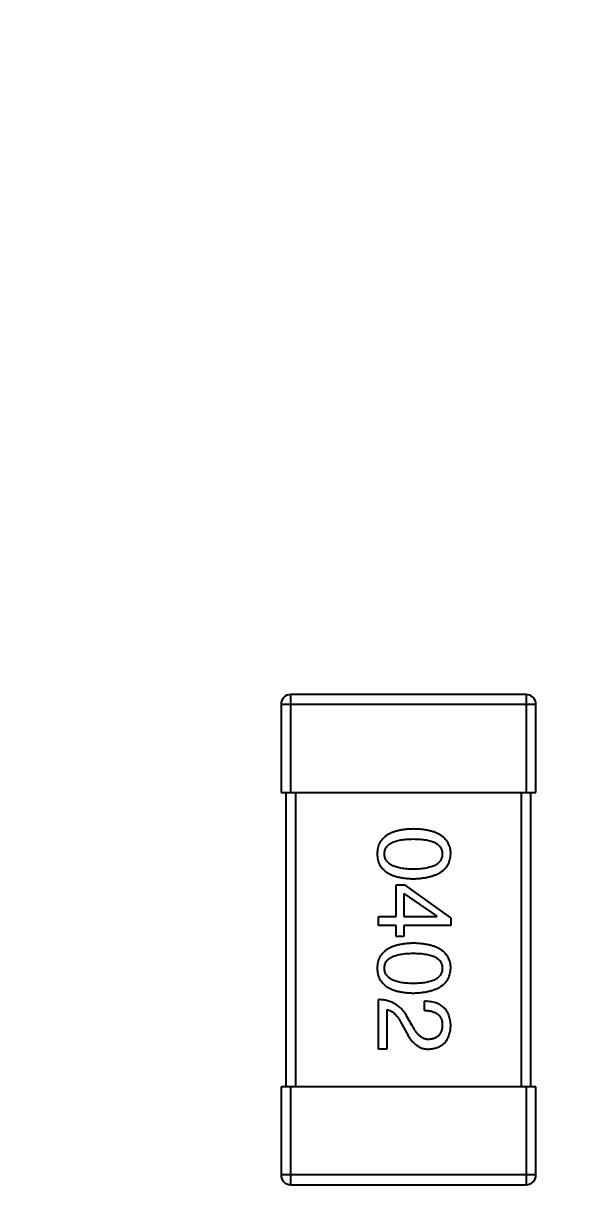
# Model space of a CAD drawing. Header units: millimetres. Extents: x 10 to 132, y -13 to 46.
# Drawn here: x 106.129 to 107.271, y 27.179 to 29.548 of the extents above; entities that cross this region are included whole.
import ezdxf

# ---------------------------------------------------------------- set-up
doc = ezdxf.new("R2010")
doc.units = ezdxf.units.MM
doc.header["$LTSCALE"] = 1.21
doc.header["$MEASUREMENT"] = 0
doc.header["$PDMODE"] = 3
doc.header["$PDSIZE"] = 0.3125
doc.layers.get('0').update_dxf_attribs({"linetype": 'CONTINUOUS'})
doc.layers.get('DEFPOINTS').update_dxf_attribs({"linetype": 'CONTINUOUS'})
doc.layers.add('Dim', color=3, linetype='CONTINUOUS', lineweight=25)
doc.styles.get("Standard").update_dxf_attribs({"font": 'txt', "width": 0.8})
doc.dimstyles.get("Standard").update_dxf_attribs({"dimtxt": 0.15625, "dimasz": 0.1875, "dimexe": 0.125, "dimexo": 0.0625, "dimgap": 0.09, "dimtad": 0, "dimtih": 1, "dimtoh": 1, "dimzin": 4, "dimdsep": 46, "dimtxsty": 'Standard', "dimblk": '_FILLED', "dimblk1": '_FILLED', "dimblk2": '_FILLED', "dimcen": 0.09, "dimazin": 1, "dimtp": 0.01, "dimtm": 0.01, "dimtfac": 1, "dimtofl": 0, "dimtmove": 0, "dimatfit": 3, "dimldrblk": '_FILLED', "dimfxl": 1, "dimtolj": 1, "dimtzin": 4, "dimarcsym": 0})

# ---------------------------------------------------------------- blocks, each defined once
blk = doc.blocks.new('_FILLED')
at = {"color": 0, "linetype": 'ByBlock'}
blk.add_solid([(0, 0), (-1, 0.1667), (-1, -0.1667)], dxfattribs=at)
blk = doc.blocks.new('*D41')
at = {"color": 0, "linetype": 'ByBlock', "lineweight": -2}
for p, q in [((96.2435, 28.0379), (96.2435, 39.6225)), ((119.1035, 27.9498), (119.1035, 39.6225)), ((96.2435, 39.56), (106.0285, 39.56)), ((119.1035, 39.56), (109.3185, 39.56))]:
    blk.add_line(p, q, dxfattribs=at)
at = {"layer": 'DEFPOINTS', "color": 0, "linetype": 'ByBlock'}
for p in [(96.2435, 28.0067), (119.1035, 27.9185)]:
    blk.add_point(p, dxfattribs=at)
at = {"color": 0, "linetype": 'ByBlock', "lineweight": -2, "rotation": 180}
blk.add_blockref('_FILLED', (96.2435, 39.56), dxfattribs=at)
at = {"color": 0, "linetype": 'ByBlock', "lineweight": -2}
blk.add_blockref('_FILLED', (119.1035, 39.56), dxfattribs=at)
at = {"color": 0, "linetype": 'ByBlock', "lineweight": -2, "insert": (107.6735, 39.56), "char_height": 1, "attachment_point": 5}
blk.add_mtext('\\A1;22.86', dxfattribs=at)

msp = doc.modelspace()

# ---------------------------------------------------------------- linework, layer by layer
at = {"color": 7, "linetype": 'Continuous'}
for p, q in [((106.675, 27.9788), (106.675, 28.1788)), ((107.155, 28.1788), (106.675, 28.1788)), ((107.155, 28.1788), (107.155, 27.9788)), ((106.655, 28.1588), (106.655, 27.9788)), ((106.655, 28.1588), (107.175, 28.1588)), ((107.175, 27.9788), (107.175, 28.1588)), ((106.655, 27.9788), (107.175, 27.9788)), ((106.665, 27.9788), (106.665, 27.3788)), ((106.685, 27.3788), (106.685, 27.9788)), ((107.145, 27.9788), (107.145, 27.3788)), ((107.165, 27.3788), (107.165, 27.9788)), ((106.8898, 27.7257), (106.8898, 27.7904)), ((106.8898, 27.7904), (106.9078, 27.7904)), ((107.0013, 27.7232), (106.9078, 27.7904)), ((106.9054, 27.7732), (106.9054, 27.7257)), ((106.9054, 27.7732), (106.9726, 27.7265)), ((106.8537, 27.7076), (106.8537, 27.7257)), ((106.8537, 27.7257), (106.8898, 27.7257)), ((106.9054, 27.7257), (106.9726, 27.7257)), ((106.9726, 27.7257), (106.9726, 27.7265)), ((107.0013, 27.7232), (107.0013, 27.7076)), ((106.8898, 27.7076), (106.8537, 27.7076)), ((106.8898, 27.6855), (106.8898, 27.7076)), ((106.9054, 27.7076), (106.9054, 27.6855)), ((107.0013, 27.7076), (106.9054, 27.7076)), ((106.9054, 27.6855), (106.8898, 27.6855)), ((106.8537, 27.4556), (106.8537, 27.5565)), ((106.871, 27.536), (106.871, 27.4556)), ((106.948, 27.5343), (106.948, 27.5532)), ((106.8988, 27.5114), (106.9078, 27.4958)), ((106.9234, 27.5024), (106.9119, 27.522)), ((106.871, 27.4556), (106.8537, 27.4556)), ((106.655, 27.3788), (106.655, 27.1988)), ((107.175, 27.3788), (106.655, 27.3788)), ((106.675, 27.1788), (106.675, 27.3788)), ((107.155, 27.3788), (107.155, 27.1788)), ((107.175, 27.1988), (107.175, 27.3788)), ((107.175, 27.1988), (106.655, 27.1988)), ((106.675, 27.1788), (107.155, 27.1788))]:
    msp.add_line(p, q, dxfattribs=at)
for centre, start, end in [((106.675, 28.1588), 90, 180), ((107.155, 28.1588), 0, 90), ((106.675, 27.1988), 180, 270), ((107.155, 27.1988), 270, 0)]:
    msp.add_arc(centre, 0.02, start, end, dxfattribs=at)
for points, knots in [([(106.9251, 27.9045), (106.9221, 27.9044), (106.9164, 27.9042), (106.9081, 27.9035), (106.9004, 27.9024), (106.8932, 27.9009), (106.8866, 27.899), (106.8806, 27.8968), (106.8751, 27.8942), (106.8702, 27.8911), (106.8658, 27.8878), (106.862, 27.884), (106.8588, 27.8799), (106.8561, 27.8754), (106.854, 27.8705), (106.8525, 27.8652), (106.8516, 27.8596), (106.8514, 27.8557), (106.8513, 27.8537)], [0, 0, 0, 0, 0.087693, 0.170223, 0.247496, 0.319826, 0.387768, 0.451403, 0.511459, 0.568358, 0.622671, 0.675251, 0.726739, 0.778422, 0.830759, 0.884394, 0.940865, 1, 1, 1, 1]), ([(107.0013, 27.8537), (107.0012, 27.8557), (107.001, 27.8596), (107.0001, 27.8652), (106.9984, 27.8705), (106.9963, 27.8754), (106.9936, 27.8799), (106.9902, 27.884), (106.9863, 27.8878), (106.9818, 27.8911), (106.9767, 27.8942), (106.971, 27.8968), (106.9648, 27.899), (106.958, 27.9009), (106.9506, 27.9024), (106.9426, 27.9035), (106.934, 27.9042), (106.9281, 27.9044), (106.9251, 27.9045)], [0, 0, 0, 0, 0.057911, 0.113262, 0.165956, 0.217443, 0.268511, 0.319665, 0.372, 0.426129, 0.483365, 0.543779, 0.607756, 0.676562, 0.749704, 0.827713, 0.911177, 1, 1, 1, 1]), ([(106.866, 27.8537), (106.8661, 27.855), (106.8662, 27.8573), (106.8669, 27.8608), (106.868, 27.8641), (106.8697, 27.8671), (106.8718, 27.8698), (106.8743, 27.8723), (106.8774, 27.8746), (106.8809, 27.8766), (106.8848, 27.8784), (106.8892, 27.8799), (106.8941, 27.8811), (106.8994, 27.8823), (106.9051, 27.8831), (106.9114, 27.8836), (106.9181, 27.884), (106.9227, 27.884), (106.9251, 27.8841)], [0, 0, 0, 0, 0.049766, 0.097012, 0.143225, 0.188786, 0.235079, 0.282962, 0.333687, 0.387747, 0.445963, 0.508657, 0.576545, 0.649868, 0.72822, 0.812712, 0.903543, 1, 1, 1, 1]), ([(106.9251, 27.8841), (106.9274, 27.884), (106.9321, 27.884), (106.9387, 27.8836), (106.945, 27.8831), (106.9508, 27.8823), (106.9561, 27.8811), (106.9609, 27.8799), (106.9653, 27.8784), (106.9693, 27.8766), (106.9728, 27.8746), (106.9758, 27.8723), (106.9783, 27.8698), (106.9805, 27.8671), (106.9821, 27.8641), (106.9833, 27.8608), (106.9839, 27.8573), (106.984, 27.855), (106.9841, 27.8537)], [0, 0, 0, 0, 0.096452, 0.187278, 0.271765, 0.350519, 0.423437, 0.491321, 0.554011, 0.612224, 0.666281, 0.717003, 0.764884, 0.811423, 0.856783, 0.902993, 0.950236, 1, 1, 1, 1]), ([(106.8513, 27.8537), (106.8514, 27.8517), (106.8516, 27.8479), (106.8525, 27.8422), (106.854, 27.837), (106.8561, 27.8321), (106.8588, 27.8276), (106.862, 27.8234), (106.8658, 27.8197), (106.8701, 27.8163), (106.8751, 27.8133), (106.8806, 27.8107), (106.8866, 27.8085), (106.8932, 27.8066), (106.9004, 27.8051), (106.9081, 27.804), (106.9164, 27.8032), (106.9221, 27.803), (106.9251, 27.8029)], [0, 0, 0, 0, 0.059134, 0.115603, 0.169236, 0.221572, 0.273254, 0.32474, 0.377319, 0.431815, 0.488555, 0.548609, 0.612242, 0.680182, 0.75251, 0.829782, 0.91231, 1, 1, 1, 1]), ([(106.9251, 27.8226), (106.9227, 27.8226), (106.9182, 27.8226), (106.9115, 27.823), (106.9054, 27.8236), (106.8997, 27.8245), (106.8944, 27.8255), (106.8896, 27.8269), (106.8852, 27.8284), (106.8813, 27.8303), (106.8778, 27.8323), (106.8747, 27.8347), (106.8721, 27.8372), (106.87, 27.84), (106.8683, 27.8431), (106.867, 27.8464), (106.8663, 27.85), (106.8661, 27.8525), (106.866, 27.8537)], [0, 0, 0, 0, 0.094834, 0.184067, 0.267029, 0.344713, 0.417334, 0.484367, 0.546941, 0.604717, 0.65953, 0.710539, 0.759381, 0.806382, 0.853027, 0.900623, 0.949121, 1, 1, 1, 1]), ([(106.9251, 27.8029), (106.9281, 27.803), (106.9339, 27.8033), (106.9424, 27.8042), (106.9503, 27.8054), (106.9577, 27.8069), (106.9644, 27.8088), (106.9707, 27.8111), (106.9763, 27.8137), (106.9814, 27.8167), (106.9859, 27.8201), (106.9899, 27.8238), (106.9932, 27.8279), (106.996, 27.8324), (106.9982, 27.8372), (106.9999, 27.8424), (107.0009, 27.8479), (107.0012, 27.8518), (107.0013, 27.8537)], [0, 0, 0, 0, 0.088475, 0.171606, 0.249595, 0.322626, 0.391327, 0.455765, 0.516374, 0.573675, 0.628522, 0.681161, 0.732559, 0.783563, 0.83504, 0.887639, 0.942585, 1, 1, 1, 1]), ([(106.9841, 27.8537), (106.984, 27.8525), (106.9839, 27.85), (106.9833, 27.8464), (106.9821, 27.8431), (106.9805, 27.84), (106.9783, 27.8372), (106.9758, 27.8346), (106.9727, 27.8323), (106.9693, 27.8302), (106.9653, 27.8284), (106.9609, 27.8269), (106.9561, 27.8255), (106.9508, 27.8244), (106.945, 27.8236), (106.9387, 27.823), (106.9321, 27.8226), (106.9274, 27.8226), (106.9251, 27.8226)], [0, 0, 0, 0, 0.050604, 0.098688, 0.145699, 0.191791, 0.238625, 0.286717, 0.337546, 0.391814, 0.449755, 0.512106, 0.579685, 0.652048, 0.730262, 0.814146, 0.904281, 1, 1, 1, 1]), ([(106.9251, 27.6714), (106.9221, 27.6713), (106.9164, 27.6711), (106.9081, 27.6703), (106.9004, 27.6692), (106.8932, 27.6677), (106.8866, 27.6659), (106.8806, 27.6636), (106.8751, 27.661), (106.8702, 27.658), (106.8658, 27.6546), (106.862, 27.6509), (106.8588, 27.6467), (106.8561, 27.6422), (106.854, 27.6373), (106.8525, 27.6321), (106.8516, 27.6264), (106.8514, 27.6226), (106.8513, 27.6206)], [0, 0, 0, 0, 0.087693, 0.170223, 0.247496, 0.319826, 0.387768, 0.451403, 0.511459, 0.568358, 0.622671, 0.675251, 0.726739, 0.778422, 0.830759, 0.884394, 0.940865, 1, 1, 1, 1]), ([(106.866, 27.6206), (106.8661, 27.6218), (106.8662, 27.6242), (106.8669, 27.6277), (106.868, 27.6309), (106.8697, 27.6339), (106.8718, 27.6367), (106.8743, 27.6392), (106.8774, 27.6414), (106.8809, 27.6434), (106.8848, 27.6452), (106.8892, 27.6468), (106.8941, 27.648), (106.8994, 27.6491), (106.9051, 27.6499), (106.9114, 27.6505), (106.9181, 27.6508), (106.9227, 27.6509), (106.9251, 27.6509)], [0, 0, 0, 0, 0.049766, 0.097012, 0.143225, 0.188786, 0.235079, 0.282962, 0.333687, 0.387747, 0.445963, 0.508657, 0.576545, 0.649868, 0.72822, 0.812712, 0.903543, 1, 1, 1, 1]), ([(107.0013, 27.6206), (107.0012, 27.6226), (107.001, 27.6265), (107.0001, 27.6321), (106.9984, 27.6373), (106.9963, 27.6422), (106.9936, 27.6468), (106.9902, 27.6509), (106.9863, 27.6546), (106.9818, 27.658), (106.9767, 27.661), (106.971, 27.6636), (106.9648, 27.6659), (106.958, 27.6677), (106.9506, 27.6692), (106.9426, 27.6703), (106.934, 27.6711), (106.9281, 27.6713), (106.9251, 27.6714)], [0, 0, 0, 0, 0.057911, 0.113262, 0.165956, 0.217443, 0.268511, 0.319665, 0.372, 0.426129, 0.483365, 0.543779, 0.607756, 0.676562, 0.749704, 0.827713, 0.911177, 1, 1, 1, 1]), ([(106.9251, 27.6509), (106.9274, 27.6509), (106.9321, 27.6508), (106.9387, 27.6505), (106.945, 27.6499), (106.9508, 27.6491), (106.9561, 27.648), (106.9609, 27.6468), (106.9653, 27.6452), (106.9693, 27.6434), (106.9728, 27.6414), (106.9758, 27.6392), (106.9783, 27.6367), (106.9805, 27.6339), (106.9821, 27.6309), (106.9833, 27.6277), (106.9839, 27.6242), (106.984, 27.6218), (106.9841, 27.6206)], [0, 0, 0, 0, 0.096452, 0.187278, 0.271765, 0.350519, 0.423437, 0.491321, 0.554011, 0.612224, 0.666281, 0.717003, 0.764884, 0.811423, 0.856783, 0.902993, 0.950236, 1, 1, 1, 1]), ([(106.8513, 27.6206), (106.8514, 27.6186), (106.8516, 27.6147), (106.8525, 27.6091), (106.854, 27.6038), (106.8561, 27.5989), (106.8588, 27.5944), (106.862, 27.5903), (106.8658, 27.5865), (106.8701, 27.5831), (106.8751, 27.5802), (106.8806, 27.5776), (106.8866, 27.5753), (106.8932, 27.5734), (106.9004, 27.5719), (106.9081, 27.5708), (106.9164, 27.5701), (106.9221, 27.5699), (106.9251, 27.5698)], [0, 0, 0, 0, 0.059134, 0.115603, 0.169236, 0.221572, 0.273254, 0.32474, 0.377319, 0.431815, 0.488555, 0.548609, 0.612242, 0.680182, 0.75251, 0.829782, 0.91231, 1, 1, 1, 1]), ([(106.9251, 27.5894), (106.9227, 27.5895), (106.9182, 27.5895), (106.9115, 27.5899), (106.9054, 27.5905), (106.8997, 27.5913), (106.8944, 27.5924), (106.8896, 27.5937), (106.8852, 27.5953), (106.8813, 27.5971), (106.8778, 27.5992), (106.8747, 27.6015), (106.8721, 27.6041), (106.87, 27.6069), (106.8683, 27.61), (106.867, 27.6133), (106.8663, 27.6169), (106.8661, 27.6193), (106.866, 27.6206)], [0, 0, 0, 0, 0.094834, 0.184067, 0.267029, 0.344713, 0.417334, 0.484367, 0.546941, 0.604717, 0.65953, 0.710539, 0.759381, 0.806382, 0.853027, 0.900623, 0.949121, 1, 1, 1, 1]), ([(106.9841, 27.6206), (106.984, 27.6193), (106.9839, 27.6169), (106.9833, 27.6133), (106.9821, 27.61), (106.9805, 27.6069), (106.9783, 27.6041), (106.9758, 27.6015), (106.9727, 27.5992), (106.9693, 27.5971), (106.9653, 27.5953), (106.9609, 27.5937), (106.9561, 27.5924), (106.9508, 27.5913), (106.945, 27.5905), (106.9387, 27.5899), (106.9321, 27.5895), (106.9274, 27.5895), (106.9251, 27.5894)], [0, 0, 0, 0, 0.050604, 0.098688, 0.145699, 0.191791, 0.238625, 0.286717, 0.337546, 0.391814, 0.449755, 0.512106, 0.579685, 0.652048, 0.730262, 0.814146, 0.904281, 1, 1, 1, 1]), ([(106.9251, 27.5698), (106.9281, 27.5699), (106.9339, 27.5701), (106.9424, 27.571), (106.9503, 27.5722), (106.9577, 27.5737), (106.9644, 27.5756), (106.9707, 27.5779), (106.9763, 27.5805), (106.9814, 27.5836), (106.9859, 27.5869), (106.9899, 27.5907), (106.9932, 27.5948), (106.996, 27.5992), (106.9982, 27.6041), (106.9999, 27.6092), (107.0009, 27.6148), (107.0012, 27.6186), (107.0013, 27.6206)], [0, 0, 0, 0, 0.088475, 0.171606, 0.249595, 0.322626, 0.391327, 0.455765, 0.516374, 0.573675, 0.628522, 0.681161, 0.732559, 0.783563, 0.83504, 0.887639, 0.942585, 1, 1, 1, 1]), ([(106.9119, 27.522), (106.9112, 27.5234), (106.9097, 27.5261), (106.9071, 27.5299), (106.9045, 27.5335), (106.9016, 27.5368), (106.8986, 27.5399), (106.8953, 27.5426), (106.892, 27.5452), (106.8884, 27.5475), (106.8847, 27.5495), (106.8808, 27.5513), (106.8767, 27.5528), (106.8724, 27.5541), (106.868, 27.5551), (106.8634, 27.5558), (106.8586, 27.5563), (106.8554, 27.5564), (106.8537, 27.5565)], [0, 0, 0, 0, 0.065828, 0.130094, 0.192451, 0.254037, 0.313974, 0.373757, 0.433048, 0.492243, 0.551902, 0.611758, 0.672678, 0.734814, 0.798569, 0.863693, 0.930488, 1, 1, 1, 1]), ([(106.871, 27.536), (106.8723, 27.5357), (106.8749, 27.5352), (106.8786, 27.5336), (106.8823, 27.5314), (106.8859, 27.5286), (106.8893, 27.5252), (106.8926, 27.5212), (106.8959, 27.5165), (106.8978, 27.5131), (106.8988, 27.5114)], [0, 0, 0, 0, 0.103034, 0.208166, 0.318255, 0.434664, 0.559728, 0.695394, 0.841708, 1, 1, 1, 1]), ([(107.0013, 27.5024), (107.0012, 27.5044), (107.001, 27.5083), (107.0002, 27.514), (106.999, 27.5193), (106.9974, 27.5242), (106.9955, 27.5288), (106.9931, 27.533), (106.9904, 27.5368), (106.9872, 27.5401), (106.9836, 27.5431), (106.9797, 27.5458), (106.9754, 27.548), (106.9707, 27.5498), (106.9655, 27.5512), (106.96, 27.5523), (106.9542, 27.553), (106.9501, 27.5531), (106.948, 27.5532)], [0, 0, 0, 0, 0.07282, 0.141057, 0.2062, 0.267672, 0.326735, 0.383519, 0.439188, 0.494454, 0.549628, 0.605958, 0.66397, 0.72402, 0.787502, 0.854127, 0.925065, 1, 1, 1, 1]), ([(106.948, 27.5343), (106.9495, 27.5343), (106.9523, 27.5342), (106.9564, 27.5337), (106.9602, 27.5331), (106.9637, 27.5322), (106.967, 27.5311), (106.97, 27.5299), (106.9727, 27.5284), (106.9751, 27.5266), (106.9772, 27.5246), (106.9791, 27.5225), (106.9806, 27.52), (106.9819, 27.5174), (106.9829, 27.5146), (106.9836, 27.5115), (106.984, 27.5082), (106.984, 27.506), (106.9841, 27.5048)], [0, 0, 0, 0, 0.082594, 0.15978, 0.232961, 0.301462, 0.365595, 0.426678, 0.484662, 0.540809, 0.595146, 0.648401, 0.702272, 0.757102, 0.813447, 0.872233, 0.934055, 1, 1, 1, 1]), ([(106.9078, 27.4958), (106.9086, 27.4941), (106.9102, 27.4908), (106.9127, 27.4861), (106.9152, 27.4817), (106.9179, 27.4777), (106.9207, 27.4739), (106.9235, 27.4706), (106.9265, 27.4675), (106.9295, 27.4649), (106.9326, 27.4625), (106.9358, 27.4605), (106.9392, 27.4588), (106.9426, 27.4575), (106.946, 27.4565), (106.9496, 27.4559), (106.9533, 27.4555), (106.9558, 27.4556), (106.957, 27.4556)], [0, 0, 0, 0, 0.082731, 0.161257, 0.236138, 0.307554, 0.375712, 0.440848, 0.502916, 0.562567, 0.619798, 0.675716, 0.73039, 0.78386, 0.837315, 0.890547, 0.944917, 1, 1, 1, 1]), ([(106.9578, 27.4753), (106.957, 27.4753), (106.9554, 27.4752), (106.953, 27.4753), (106.9506, 27.4757), (106.9483, 27.4763), (106.946, 27.4772), (106.9437, 27.4783), (106.9415, 27.4797), (106.9394, 27.4813), (106.9372, 27.483), (106.9351, 27.4851), (106.9331, 27.4874), (106.931, 27.4899), (106.9291, 27.4927), (106.9271, 27.4957), (106.9252, 27.4989), (106.924, 27.5012), (106.9234, 27.5024)], [0, 0, 0, 0, 0.052237, 0.103888, 0.155485, 0.207395, 0.259864, 0.31356, 0.369176, 0.4266, 0.486836, 0.550048, 0.61567, 0.685271, 0.75824, 0.834614, 0.915635, 1, 1, 1, 1]), ([(106.957, 27.4556), (106.9587, 27.4558), (106.962, 27.456), (106.9668, 27.4568), (106.9713, 27.458), (106.9754, 27.4594), (106.9793, 27.4612), (106.9829, 27.4633), (106.9861, 27.4657), (106.9891, 27.4685), (106.9917, 27.4716), (106.994, 27.475), (106.996, 27.4788), (106.9977, 27.4829), (106.999, 27.4873), (107.0002, 27.492), (107.0009, 27.4971), (107.0012, 27.5006), (107.0013, 27.5024)], [0, 0, 0, 0, 0.070688, 0.137741, 0.201612, 0.262778, 0.321223, 0.378455, 0.434411, 0.490146, 0.546362, 0.603392, 0.662208, 0.723401, 0.787372, 0.85442, 0.925153, 1, 1, 1, 1]), ([(106.9841, 27.5048), (106.984, 27.5037), (106.9839, 27.5015), (106.9836, 27.4983), (106.9829, 27.4953), (106.9822, 27.4926), (106.9812, 27.49), (106.9801, 27.4876), (106.9787, 27.4855), (106.9772, 27.4835), (106.9754, 27.4818), (106.9735, 27.4802), (106.9713, 27.4788), (106.969, 27.4777), (106.9665, 27.4768), (106.9638, 27.4761), (106.9609, 27.4756), (106.9589, 27.4754), (106.9578, 27.4753)], [0, 0, 0, 0, 0.076112, 0.148436, 0.216883, 0.281466, 0.34298, 0.402356, 0.459881, 0.51546, 0.571111, 0.62658, 0.683162, 0.741007, 0.801404, 0.863825, 0.930544, 1, 1, 1, 1])]:
    msp.add_open_spline(points, degree=3, knots=knots, dxfattribs=at)

# ---------------------------------------------------------------- dimensions: what is measured, and where the dimension line sits
at = {"layer": 'Dim'}
dim = msp.add_linear_dim(base=(119.1035, 39.56), p1=(96.2435, 28.0067), p2=(119.1035, 27.9185), dimstyle='Standard', override={"dimscale": 0.5, "dimtxt": 2, "dimasz": 2, "dimtih": 0, "dimtoh": 0, "dimzin": 0, "dimcen": 0.198, "dimadec": 0, "dimazin": 0, "dimtp": 0, "dimtm": 0, "dimtdec": 4, "dimtzin": 0}, dxfattribs=at)
dim.commit()
dim.dimension.update_dxf_attribs({"geometry": '*D41', "text_midpoint": (107.6735, 39.56)})

doc.saveas('drawing.dxf')
